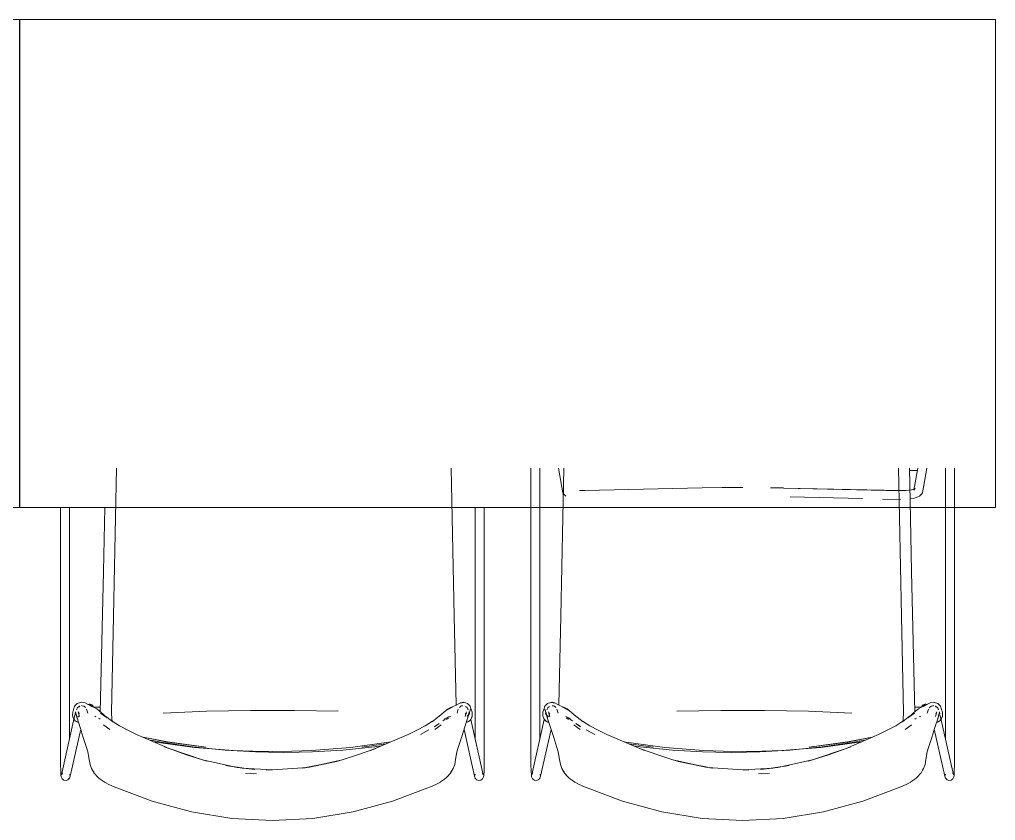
# Model space of a CAD drawing. Header units: millimetres. Extents: x 155927 to 326028, y -36033 to 97293.
# Drawn here: x 206002 to 207202, y 18546 to 19531 of the extents above; entities that cross this region are included whole.
import ezdxf

# ---------------------------------------------------------------- set-up
doc = ezdxf.new("R2010")
doc.units = ezdxf.units.MM
doc.header["$MEASUREMENT"] = 0
doc.layers.add('G-IMPT', color=8, linetype='CONTINUOUS', lineweight=9)
doc.layers.add('I-FURN', color=8, linetype='CONTINUOUS', lineweight=9)

msp = doc.modelspace()

# ---------------------------------------------------------------- linework, layer by layer
at = {"layer": 'G-IMPT'}
for p, q in [((206120.9, 18979.6), (206117.2, 18797.6)), ((206536.1, 18797.6), (206532.5, 18979.4)), ((206630.4, 18979.4), (206630.4, 18620.7)), ((206641.3, 18646.4), (206641.3, 18979.4)), ((206664.5, 18979.4), (206669.8, 18949.1)), ((206667.1, 18797.6), (206670.8, 18979.4)), ((207082.4, 18979.6), (207086, 18797.6)), ((207105.6, 18976.7), (207095.5, 18976.7)), ((207095.8, 18979.6), (207096.7, 18938.8)), ((207101.4, 18952.3), (207106.1, 18979.6)), ((207111.8, 18949.1), (207117.2, 18979.6)), ((207140.3, 18979.3), (207140.3, 18645.8)), ((207151.2, 18979.3), (207151.2, 18620.7)), ((206696.5, 18951.8), (206690.1, 18952)), ((206696.5, 18951.8), (206840.8, 18955.1)), ((206840.8, 18955.1), (206865.7, 18955.5)), ((206865.7, 18955.5), (206890.8, 18955.7)), ((206940.8, 18955.1), (206925, 18955.4)), ((207085.1, 18951.8), (206940.9, 18955)), ((207084.8, 18951.7), (206940.9, 18955)), ((207085.1, 18951.8), (207091.5, 18952)), ((207091.5, 18952), (207098.4, 18952.9)), ((207098.4, 18952.9), (207103, 18954.4)), ((207103, 18954.4), (207101.1, 18953)), ((207102.3, 18954.3), (207101.1, 18953)), ((207101.4, 18952.3), (207102.3, 18954.3)), ((206671.2, 18947), (206669.8, 18949.1)), ((206673.2, 18945), (206671.2, 18947)), ((207038.2, 18942), (206949.3, 18944)), ((207084.7, 18940.9), (207062.6, 18941.5)), ((207096.6, 18941.7), (207100.8, 18942.2)), ((207096.7, 18938.8), (207098.5, 18852.2)), ((207100.8, 18942.2), (207106.3, 18944)), ((207106.3, 18944), (207108.4, 18945)), ((207110.4, 18947), (207108.4, 18945)), ((207111.8, 18949.1), (207110.4, 18947)), ((206052.1, 18931.2), (206052.1, 18620.7)), ((206062.9, 18931.2), (206062.9, 18645.8)), ((206106.4, 18931.2), (206104.7, 18852.2)), ((206562, 18645.8), (206562, 18931.2)), ((206572.9, 18931.2), (206572.9, 18620.7)), ((206100.9, 18679.3), (206104.7, 18852.2)), ((207102.4, 18679.3), (207098.5, 18852.2)), ((206114.6, 18678.8), (206117.2, 18797.6)), ((206538.6, 18688.2), (206536.1, 18797.6)), ((206664.7, 18688.2), (206667.1, 18797.6)), ((207088.7, 18678.8), (207086, 18797.6)), ((206069.3, 18686.9), (206067.9, 18682.7)), ((206069.3, 18686.9), (206072.5, 18690)), ((206072.5, 18690), (206073.8, 18690.5)), ((206075.3, 18686.7), (206072.6, 18684.5)), ((206073.8, 18690.5), (206078, 18691.7)), ((206074.2, 18685.7), (206075.8, 18686.9)), ((206074.2, 18685.7), (206074.8, 18686.1)), ((206075.8, 18686.9), (206074.8, 18686.1)), ((206077.8, 18687.4), (206078.4, 18687.3)), ((206082.1, 18690.8), (206078, 18691.7)), ((206080.3, 18686.9), (206078.4, 18687.3)), ((206080.9, 18686.6), (206080.3, 18686.9)), ((206080.9, 18686.6), (206082.7, 18684.9)), ((206082.1, 18690.8), (206090.5, 18686.4)), ((206093.4, 18685.2), (206088.5, 18687.4)), ((206088.5, 18687.4), (206090.5, 18686.4)), ((206101.1, 18685.7), (206093, 18685.4)), ((206526.1, 18681.2), (206534.4, 18686)), ((206529.7, 18683.5), (206534.4, 18686)), ((206531.6, 18685.2), (206537.6, 18687.7)), ((206543.6, 18690.7), (206537.6, 18687.7)), ((206544, 18686.6), (206542.4, 18685.1)), ((206546.9, 18691.7), (206543.2, 18690.4)), ((206548.3, 18691.2), (206543.2, 18690.4)), ((206548.3, 18691.2), (206543.6, 18690.7)), ((206544, 18686.6), (206545, 18687.1)), ((206546.6, 18687.3), (206545, 18687.1)), ((206546.9, 18691.7), (206551.1, 18690.5)), ((206550.1, 18686.5), (206552.4, 18684.5)), ((206551.1, 18690.5), (206552.4, 18690)), ((206552.4, 18690), (206555.7, 18686.9)), ((206557.1, 18682.7), (206555.7, 18686.9)), ((206646.2, 18682.7), (206647.6, 18686.9)), ((206650.8, 18690), (206647.6, 18686.9)), ((206652.2, 18690.5), (206650.8, 18690)), ((206653.2, 18686.5), (206650.9, 18684.5)), ((206656.4, 18691.7), (206652.2, 18690.5)), ((206655, 18691.2), (206660, 18690.4)), ((206655, 18691.2), (206659.6, 18690.7)), ((206656.4, 18691.7), (206660, 18690.4)), ((206656.7, 18687.3), (206658.3, 18687.1)), ((206659.2, 18686.6), (206658.3, 18687.1)), ((206659.2, 18686.6), (206660.9, 18685.1)), ((206659.6, 18690.7), (206665.6, 18687.7)), ((206671.7, 18685.2), (206665.6, 18687.7)), ((206673.5, 18683.5), (206668.9, 18686)), ((206671.5, 18684.5), (206668.9, 18686)), ((207102.2, 18685.7), (207110.3, 18685.4)), ((207109.9, 18685.2), (207114.7, 18687.4)), ((207121.2, 18690.8), (207112.7, 18686.4)), ((207114.7, 18687.4), (207112.7, 18686.4)), ((207122.4, 18686.6), (207120.5, 18684.9)), ((207121.2, 18690.8), (207125.2, 18691.7)), ((207122.4, 18686.6), (207122.9, 18686.9)), ((207122.9, 18686.9), (207124.9, 18687.3)), ((207125.5, 18687.4), (207124.9, 18687.3)), ((207129.4, 18690.5), (207125.2, 18691.7)), ((207129, 18685.7), (207127.4, 18686.9)), ((207127.4, 18686.9), (207128.5, 18686.1)), ((207128, 18686.7), (207130.6, 18684.5)), ((207129, 18685.7), (207128.5, 18686.1)), ((207130.8, 18690), (207129.4, 18690.5)), ((207134, 18686.9), (207130.8, 18690)), ((207134, 18686.9), (207135.4, 18682.7)), ((206069.7, 18675.9), (206053.1, 18602.3)), ((206066.9, 18679.4), (206066.7, 18675.4)), ((206067, 18673.7), (206066.7, 18675.4)), ((206066.9, 18679.4), (206067.9, 18682.7)), ((206067, 18673.7), (206067, 18673.4)), ((206070.3, 18678.7), (206069.9, 18676.7)), ((206071.4, 18675.1), (206069.9, 18678.3)), ((206071.2, 18676.2), (206069.9, 18678.3)), ((206072.3, 18672.2), (206070.5, 18679.7)), ((206070.5, 18679.7), (206072.5, 18671.6)), ((206071.4, 18675.1), (206070.7, 18677.4)), ((206070.7, 18677.4), (206072.5, 18671.6)), ((206071.2, 18676.2), (206071.6, 18675.9)), ((206071.5, 18682.2), (206072.3, 18683.9)), ((206071.9, 18682.7), (206072.3, 18683.9)), ((206074.5, 18673.8), (206073.1, 18674.6)), ((206073.7, 18679.7), (206074.7, 18677.6)), ((206073.7, 18679.7), (206075.3, 18674.1)), ((206075, 18677.3), (206073.9, 18678.4)), ((206073.9, 18678.4), (206074.7, 18677.6)), ((206075, 18677.3), (206074.3, 18677.9)), ((206084.1, 18683), (206085.5, 18678.2)), ((206093.4, 18685.2), (206096.5, 18683.3)), ((206093.7, 18685), (206100, 18685.3)), ((206093.7, 18685), (206101.1, 18685.3)), ((206095.5, 18673.8), (206094.1, 18674.4)), ((206096.5, 18683.3), (206101.9, 18679)), ((206101.1, 18678.1), (206108.8, 18673)), ((206101.1, 18678.1), (206109.3, 18672.5)), ((206105.1, 18676), (206101.9, 18679)), ((206105.1, 18676), (206109.3, 18672.5)), ((206115, 18670.4), (206114.6, 18678.8)), ((206178.3, 18678.3), (206231.5, 18680.4)), ((206285.4, 18681.4), (206231.5, 18680.4)), ((206285.4, 18681.4), (206339.5, 18681.4)), ((206393.4, 18680.4), (206339.5, 18681.4)), ((206516.1, 18673), (206519.8, 18676)), ((206523, 18679), (206519.8, 18676)), ((206528.5, 18683.3), (206523, 18679)), ((206529.7, 18683.5), (206526.1, 18681.2)), ((206530, 18674), (206526.2, 18672.1)), ((206526.8, 18672.4), (206530, 18674)), ((206531.6, 18685.2), (206528.5, 18683.3)), ((206530.4, 18673.2), (206531.6, 18673.9)), ((206540.8, 18683.1), (206539.5, 18678.2)), ((206551, 18678.4), (206549.5, 18676.9)), ((206549.5, 18676.9), (206550.6, 18677.8)), ((206551.2, 18679.6), (206549.7, 18674.1)), ((206551.2, 18679.6), (206550, 18677.2)), ((206551, 18678.4), (206550, 18677.2)), ((206554.2, 18677.4), (206551.7, 18669.1)), ((206553.7, 18676.2), (206551.9, 18674.6)), ((206554.4, 18679.7), (206552.3, 18671.6)), ((206553.1, 18682.7), (206552.6, 18683.9)), ((206552.6, 18683.9), (206553.4, 18682.3)), ((206554.4, 18679.7), (206552.7, 18672.8)), ((206555.9, 18683), (206553.5, 18675.1)), ((206555, 18678.3), (206553.5, 18675.1)), ((206555, 18678.3), (206553.7, 18676.2)), ((206555.9, 18683), (206554.2, 18677.4)), ((206555, 18676.7), (206554.6, 18678.6)), ((206558, 18673.7), (206556.3, 18670.3)), ((206558, 18673.7), (206556.5, 18670.5)), ((206557.1, 18682.7), (206558, 18679.4)), ((206558, 18673.7), (206557.9, 18673.4)), ((206558, 18679.4), (206558.2, 18676.7)), ((206558, 18673.7), (206558.3, 18675.4)), ((206558.2, 18676.7), (206558.3, 18675.4)), ((206645.1, 18676.7), (206645, 18675.4)), ((206645.3, 18673.7), (206645, 18675.4)), ((206645.2, 18679.4), (206645.1, 18676.7)), ((206646.2, 18682.7), (206645.2, 18679.4)), ((206645.3, 18673.7), (206647, 18670.3)), ((206645.3, 18673.7), (206645.4, 18673.4)), ((206645.3, 18673.7), (206646.8, 18670.5)), ((206647.4, 18683), (206649, 18677.4)), ((206647.4, 18683), (206649.8, 18675.1)), ((206648.2, 18676.7), (206648.7, 18678.6)), ((206648.3, 18678.3), (206649.6, 18676.2)), ((206648.3, 18678.3), (206649.8, 18675.1)), ((206648.9, 18679.7), (206650.9, 18671.6)), ((206648.9, 18679.7), (206650.6, 18672.8)), ((206649, 18677.4), (206651.6, 18669.1)), ((206649.6, 18676.2), (206651.4, 18674.6)), ((206650.7, 18683.9), (206649.9, 18682.3)), ((206650.2, 18682.7), (206650.7, 18683.9)), ((206653.2, 18673.6), (206651.4, 18674.6)), ((206652.1, 18679.6), (206653.3, 18677.2)), ((206652.1, 18679.6), (206653.6, 18674.1)), ((206652.3, 18678.4), (206653.3, 18677.2)), ((206652.3, 18678.4), (206653.7, 18676.9)), ((206653.7, 18676.9), (206652.7, 18677.8)), ((206662.4, 18683.1), (206663.8, 18678.2)), ((206671.7, 18685.2), (206674.8, 18683.3)), ((206677.2, 18681.2), (206671.8, 18684.3)), ((206676.5, 18672.4), (206673.3, 18674)), ((206673.3, 18674), (206677, 18672.1)), ((206673.5, 18683.5), (206677.2, 18681.2)), ((206674.8, 18683.3), (206680.2, 18679)), ((206680.2, 18679), (206683.4, 18676)), ((206687.2, 18673), (206683.4, 18676)), ((206809.9, 18680.4), (206863.8, 18681.4)), ((206917.8, 18681.4), (206863.8, 18681.4)), ((206917.8, 18681.4), (206971.7, 18680.4)), ((207025, 18678.3), (206971.7, 18680.4)), ((207088.3, 18670.4), (207088.7, 18678.8)), ((207102.2, 18678.1), (207093.9, 18672.5)), ((207098.2, 18676), (207093.9, 18672.5)), ((207102.2, 18678.1), (207094.4, 18673)), ((207098.2, 18676), (207101.4, 18679)), ((207106.8, 18683.3), (207101.4, 18679)), ((207109.5, 18685), (207102.2, 18685.3)), ((207109.5, 18685), (207103.3, 18685.3)), ((207109.9, 18685.2), (207106.8, 18683.3)), ((207107.8, 18673.8), (207109.7, 18674.6)), ((207119.1, 18683), (207117.8, 18678.2)), ((207120.1, 18684.3), (207120.5, 18684.9)), ((207129.6, 18679.7), (207128, 18674.1)), ((207128.3, 18677.3), (207129.3, 18678.4)), ((207128.3, 18677.3), (207129, 18677.9)), ((207129.6, 18679.7), (207128.6, 18677.6)), ((207129.3, 18678.4), (207128.6, 18677.6)), ((207132.7, 18679.7), (207130.7, 18671.6)), ((207132.6, 18677.4), (207130.7, 18671.6)), ((207131.4, 18682.7), (207130.9, 18683.9)), ((207131.7, 18682.2), (207130.9, 18683.9)), ((207131, 18672.2), (207132.7, 18679.7)), ((207131.8, 18675.1), (207133.3, 18678.3)), ((207131.8, 18675.1), (207132.6, 18677.4)), ((207132, 18676.2), (207133.3, 18678.3)), ((207132.9, 18678.7), (207133.4, 18676.7)), ((207133.7, 18675.3), (207150.1, 18602.3)), ((207136.4, 18679.4), (207135.4, 18682.7)), ((207136.3, 18673.7), (207136.2, 18673.4)), ((207136.3, 18673.7), (207136.6, 18675.4)), ((207136.4, 18679.4), (207136.6, 18675.4)), ((206067, 18673.4), (206068.4, 18670.5)), ((206068.6, 18670.3), (206068.4, 18670.5)), ((206068.6, 18670.3), (206070.5, 18668.4)), ((206073, 18667.2), (206070.5, 18668.4)), ((206070.7, 18668.3), (206070.5, 18668.4)), ((206073.1, 18667.2), (206070.5, 18668.4)), ((206070.7, 18668.3), (206073.1, 18667.2)), ((206072.3, 18672.2), (206076.1, 18660.5)), ((206073, 18667.2), (206073.1, 18667.2)), ((206098.7, 18672.1), (206100.3, 18671)), ((206100.9, 18670.7), (206100.3, 18671)), ((206104.8, 18663.7), (206105.3, 18663.3)), ((206105.3, 18663.3), (206112.6, 18658)), ((206108.8, 18673), (206116.2, 18667.6)), ((206115.7, 18667.5), (206115, 18670.4)), ((206124.4, 18662.7), (206115.4, 18668.1)), ((206116.2, 18667.6), (206115.4, 18668.1)), ((206134.8, 18657.2), (206124.4, 18662.7)), ((206490.1, 18657.2), (206500.5, 18662.7)), ((206509.5, 18668.1), (206500.5, 18662.7)), ((206516.1, 18673), (206508.8, 18667.6)), ((206509.5, 18668.1), (206508.8, 18667.6)), ((206517.7, 18665.5), (206511.7, 18661.5)), ((206511.7, 18661.5), (206513.7, 18662.8)), ((206512.4, 18658), (206519.7, 18663.3)), ((206517.7, 18665.5), (206513.7, 18662.8)), ((206520.2, 18663.7), (206519.7, 18663.3)), ((206525, 18670.8), (206521.9, 18668.7)), ((206522.5, 18669.1), (206521.9, 18668.7)), ((206522.5, 18669.1), (206525, 18670.8)), ((206526.8, 18672.4), (206524.1, 18670.7)), ((206524.6, 18671), (206524.1, 18670.7)), ((206526.8, 18672.4), (206524.6, 18671)), ((206526.8, 18672.4), (206526.2, 18672.1)), ((206529.2, 18672.3), (206526.7, 18670.2)), ((206544.9, 18648), (206551.7, 18669.1)), ((206552, 18667.2), (206551.9, 18667.2)), ((206552, 18667.2), (206554.2, 18668.3)), ((206552.3, 18671.6), (206552.7, 18672.8)), ((206554.2, 18668.3), (206554.4, 18668.4)), ((206556.5, 18670.5), (206554.4, 18668.4)), ((206554.7, 18668.7), (206556.5, 18670.5)), ((206554.7, 18668.7), (206556.3, 18670.3)), ((206556.3, 18670.3), (206557.9, 18673.4)), ((206556.3, 18670.3), (206556.5, 18670.5)), ((206571.8, 18602.3), (206556.4, 18670.5)), ((206631.5, 18602.3), (206646.8, 18670.5)), ((206647, 18670.3), (206645.4, 18673.4)), ((206648.6, 18668.7), (206646.8, 18670.5)), ((206647, 18670.3), (206646.8, 18670.5)), ((206646.8, 18670.5), (206648.9, 18668.4)), ((206648.6, 18668.7), (206647, 18670.3)), ((206649.1, 18668.3), (206648.9, 18668.4)), ((206651.3, 18667.2), (206649.1, 18668.3)), ((206650.9, 18671.6), (206650.6, 18672.8)), ((206651.3, 18667.2), (206651.4, 18667.2)), ((206658.4, 18648), (206651.6, 18669.1)), ((206674.1, 18672.3), (206676.5, 18670.2)), ((206676.5, 18672.4), (206677, 18672.1)), ((206676.5, 18672.4), (206678.6, 18671)), ((206676.5, 18672.4), (206679.2, 18670.7)), ((206680.8, 18669.1), (206678.3, 18670.8)), ((206678.3, 18670.8), (206681.4, 18668.7)), ((206678.6, 18671), (206679.2, 18670.7)), ((206680.8, 18669.1), (206681.4, 18668.7)), ((206683.1, 18663.7), (206683.6, 18663.3)), ((206690.9, 18658), (206683.6, 18663.3)), ((206685.6, 18665.5), (206691.5, 18661.5)), ((206685.6, 18665.5), (206689.6, 18662.8)), ((206687.2, 18673), (206694.5, 18667.6)), ((206691.5, 18661.5), (206689.6, 18662.8)), ((206693.8, 18668.1), (206694.5, 18667.6)), ((206693.8, 18668.1), (206702.7, 18662.7)), ((206713.2, 18657.2), (206702.7, 18662.7)), ((207068.4, 18657.2), (207078.9, 18662.7)), ((207078.9, 18662.7), (207087.8, 18668.1)), ((207094.4, 18673), (207087.1, 18667.6)), ((207087.1, 18667.6), (207087.8, 18668.1)), ((207087.6, 18667.5), (207088.3, 18670.4)), ((207098, 18663.3), (207090.7, 18658)), ((207098.5, 18663.7), (207098, 18663.3)), ((207102.4, 18670.7), (207103, 18671)), ((207104.6, 18672.1), (207103, 18671)), ((207131, 18672.2), (207127.1, 18660.5)), ((207130.2, 18667.2), (207132.7, 18668.4)), ((207132.5, 18668.3), (207130.2, 18667.2)), ((207130.3, 18667.2), (207130.2, 18667.2)), ((207130.3, 18667.2), (207132.7, 18668.4)), ((207132.5, 18668.3), (207132.7, 18668.4)), ((207134.6, 18670.3), (207132.7, 18668.4)), ((207134.6, 18670.3), (207134.8, 18670.5)), ((207136.2, 18673.4), (207134.8, 18670.5)), ((206064, 18600.7), (206076.9, 18658.3)), ((206076.1, 18660.5), (206080, 18648)), ((206134.8, 18657.2), (206145.4, 18652)), ((206154.8, 18647.8), (206145.4, 18652)), ((206154.8, 18647.8), (206145.4, 18651.9)), ((206185.4, 18634.7), (206145.4, 18651.9)), ((206479.5, 18652), (206433.1, 18632.1)), ((206479.5, 18652), (206490.1, 18657.2)), ((206504.9, 18657.5), (206494.5, 18652)), ((206494.5, 18652), (206503.9, 18657)), ((206504.9, 18657.5), (206503.9, 18657)), ((206548.1, 18658.1), (206560.9, 18600.7)), ((206655.2, 18658.1), (206642.3, 18600.7)), ((206698.4, 18657.5), (206708.8, 18652)), ((206698.4, 18657.5), (206699.3, 18657)), ((206708.8, 18652), (206699.3, 18657)), ((206723.8, 18652), (206713.2, 18657.2)), ((206723.8, 18652), (206770.2, 18632.1)), ((207017.9, 18634.7), (207057.9, 18651.9)), ((207048.5, 18647.8), (207057.8, 18652)), ((207048.5, 18647.8), (207057.9, 18651.9)), ((207068.4, 18657.2), (207057.8, 18652)), ((207127.1, 18660.5), (207123.3, 18648)), ((207139.3, 18600.7), (207126.4, 18658.3)), ((206080, 18648), (206083.9, 18636)), ((206183.8, 18642.6), (206153.5, 18648.4)), ((206153.5, 18648.4), (206183.6, 18642.7)), ((206175.6, 18642.5), (206160.5, 18645.4)), ((206169.2, 18642.4), (206166, 18643)), ((206216.5, 18636), (206169.2, 18642.4)), ((206175.6, 18642.5), (206214.7, 18636.6)), ((206230.9, 18636.2), (206183.6, 18642.7)), ((206183.8, 18642.6), (206230.9, 18636.2)), ((206408.4, 18636), (206455.7, 18642.4)), ((206452.1, 18640.3), (206422.5, 18636.2)), ((206452.1, 18640.3), (206422.5, 18636.2)), ((206446.3, 18637.8), (206438.6, 18636.6)), ((206455.7, 18642.4), (206458.3, 18642.9)), ((206541.1, 18636), (206544.9, 18648)), ((206662.2, 18636), (206658.4, 18648)), ((206747.6, 18642.4), (206744.9, 18642.9)), ((206794.9, 18636), (206747.6, 18642.4)), ((206751.1, 18640.3), (206780.8, 18636.2)), ((206751.2, 18640.3), (206780.8, 18636.2)), ((206757, 18637.8), (206764.6, 18636.6)), ((206972.4, 18636.2), (207019.6, 18642.7)), ((207019.5, 18642.6), (206972.4, 18636.2)), ((206986.7, 18636), (207034, 18642.4)), ((207027.7, 18642.5), (206988.5, 18636.6)), ((207019.5, 18642.6), (207049.8, 18648.4)), ((207049.8, 18648.4), (207019.6, 18642.7)), ((207027.7, 18642.5), (207042.8, 18645.4)), ((207034, 18642.4), (207037.2, 18643)), ((207123.3, 18648), (207119.4, 18636)), ((206085.6, 18630.4), (206083.9, 18636)), ((206087.2, 18621.2), (206085.6, 18630.4)), ((206179.6, 18636.9), (206185.4, 18634.7)), ((206179.6, 18636.9), (206185.4, 18634.7)), ((206185.4, 18634.7), (206226.6, 18620.6)), ((206185.4, 18634.7), (206206.9, 18626.7)), ((206185.4, 18634.7), (206206.9, 18626.7)), ((206226.6, 18620.6), (206206.9, 18626.7)), ((206206.9, 18626.7), (206226.6, 18620.7)), ((206214.7, 18636.6), (206254.5, 18632.5)), ((206264.3, 18632.2), (206216.5, 18636)), ((206254.5, 18632.5), (206291.6, 18630.4)), ((206264.3, 18632.2), (206288.4, 18631.2)), ((206288.4, 18631.2), (206312.5, 18630.9)), ((206291.6, 18630.4), (206307.8, 18630.1)), ((206307.8, 18630.1), (206326.7, 18629.7)), ((206312.5, 18630.9), (206336.5, 18631.3)), ((206345.5, 18630.1), (206326.7, 18629.7)), ((206360.6, 18632.2), (206336.5, 18631.3)), ((206345.5, 18630.1), (206361.8, 18630.4)), ((206408.4, 18636), (206360.6, 18632.2)), ((206398.9, 18632.5), (206361.8, 18630.4)), ((206414.5, 18626.1), (206398.3, 18620.9)), ((206398.9, 18632.5), (206438.6, 18636.6)), ((206414.5, 18626.1), (206439.5, 18634.7)), ((206439.5, 18634.7), (206433.1, 18632.1)), ((206539.4, 18630.4), (206537.8, 18621.2)), ((206539.4, 18630.4), (206541.1, 18636)), ((206663.9, 18630.4), (206662.2, 18636)), ((206663.9, 18630.4), (206665.5, 18621.2)), ((206788.8, 18626.1), (206763.7, 18634.7)), ((206763.7, 18634.7), (206770.2, 18632.1)), ((206804.4, 18632.5), (206764.6, 18636.6)), ((206788.8, 18626.1), (206805, 18620.9)), ((206794.9, 18636), (206842.7, 18632.2)), ((206804.4, 18632.5), (206841.4, 18630.4)), ((206857.7, 18630.1), (206841.4, 18630.4)), ((206842.7, 18632.2), (206866.7, 18631.3)), ((206857.7, 18630.1), (206876.6, 18629.7)), ((206890.8, 18630.9), (206866.7, 18631.3)), ((206895.4, 18630.1), (206876.6, 18629.7)), ((206914.9, 18631.2), (206890.8, 18630.9)), ((206911.7, 18630.4), (206895.4, 18630.1)), ((206948.8, 18632.5), (206911.7, 18630.4)), ((206938.9, 18632.2), (206914.9, 18631.2)), ((206938.9, 18632.2), (206986.7, 18636)), ((206988.5, 18636.6), (206948.8, 18632.5)), ((207017.9, 18634.7), (206976.7, 18620.6)), ((206976.7, 18620.6), (206996.4, 18626.7)), ((206996.4, 18626.7), (206976.7, 18620.7)), ((207017.9, 18634.7), (206996.4, 18626.7)), ((207017.9, 18634.7), (206996.4, 18626.7)), ((207023.6, 18636.9), (207017.9, 18634.7)), ((207023.6, 18636.9), (207017.9, 18634.7)), ((207116.1, 18621.2), (207117.7, 18630.4)), ((207117.7, 18630.4), (207119.4, 18636)), ((206052.1, 18614.5), (206052.1, 18620.7)), ((206052.1, 18614.5), (206052.3, 18607.3)), ((206087.2, 18621.2), (206088.3, 18615.1)), ((206090.1, 18610.2), (206088.3, 18615.1)), ((206231.8, 18619.2), (206226.6, 18620.7)), ((206269.1, 18611.3), (206226.6, 18620.6)), ((206226.6, 18620.6), (206231.8, 18619.2)), ((206255.3, 18613.8), (206262.4, 18612.5)), ((206255.3, 18613.8), (206269.4, 18611.7)), ((206355.8, 18611.7), (206391.3, 18618.7)), ((206398.4, 18620.6), (206355.9, 18611.3)), ((206391.3, 18618.7), (206355.9, 18611.3)), ((206391.3, 18618.7), (206398.3, 18620.9)), ((206398.4, 18620.6), (206391.3, 18618.7)), ((206536.7, 18615.1), (206534.9, 18610.2)), ((206537.8, 18621.2), (206536.7, 18615.1)), ((206572.7, 18607.3), (206572.8, 18614.5)), ((206572.9, 18620.7), (206572.8, 18614.5)), ((206630.4, 18620.7), (206630.4, 18614.5)), ((206630.6, 18607.3), (206630.4, 18614.5)), ((206665.5, 18621.2), (206666.6, 18615.1)), ((206666.6, 18615.1), (206668.4, 18610.2)), ((206804.9, 18620.6), (206812, 18618.7)), ((206804.9, 18620.6), (206847.4, 18611.3)), ((206812, 18618.7), (206805, 18620.9)), ((206847.5, 18611.7), (206812, 18618.7)), ((206812, 18618.7), (206847.4, 18611.3)), ((206948, 18613.8), (206933.9, 18611.7)), ((206934.2, 18611.3), (206976.7, 18620.6)), ((206948, 18613.8), (206940.8, 18612.5)), ((206971.5, 18619.2), (206976.7, 18620.7)), ((206976.7, 18620.6), (206971.5, 18619.2)), ((207113.2, 18610.2), (207115, 18615.1)), ((207116.1, 18621.2), (207115, 18615.1)), ((207151.2, 18614.5), (207151, 18607.3)), ((207151.2, 18614.5), (207151.2, 18620.7)), ((206052.3, 18607.3), (206052.5, 18602)), ((206052.5, 18602), (206052.9, 18599.6)), ((206053.1, 18602.3), (206054.2, 18604.5)), ((206054, 18604.2), (206054.2, 18604.5)), ((206063.3, 18603.1), (206063.7, 18600.5)), ((206063.4, 18602.8), (206063.7, 18600.5)), ((206090.1, 18610.2), (206091.3, 18607.9)), ((206092.8, 18605.4), (206091.3, 18607.9)), ((206093.1, 18604.9), (206092.8, 18605.4)), ((206093.1, 18604.9), (206094.6, 18603)), ((206094.6, 18603), (206096.8, 18600.5)), ((206269.1, 18611.3), (206290.7, 18608.9)), ((206269.1, 18611.3), (206280.4, 18610)), ((206269.4, 18611.7), (206280.4, 18610)), ((206312.5, 18608.3), (206275.5, 18610.6)), ((206275.5, 18610.6), (206280.4, 18610)), ((206289.6, 18603.6), (206279.4, 18604.1)), ((206279.4, 18604.1), (206293, 18603.4)), ((206290.7, 18608.9), (206280.4, 18610)), ((206312.5, 18608.3), (206305, 18608.4)), ((206312.5, 18608.3), (206305, 18608.4)), ((206349.4, 18610.8), (206312.5, 18608.3)), ((206349.4, 18610.6), (206355.8, 18611.7)), ((206349.4, 18610.8), (206354.8, 18611.2)), ((206349.4, 18610.6), (206352.9, 18611)), ((206530.4, 18603), (206528.6, 18601.1)), ((206531.9, 18604.9), (206530.4, 18603)), ((206531.9, 18604.9), (206534.9, 18610.2)), ((206534.3, 18609.2), (206531.9, 18604.9)), ((206531.9, 18604.9), (206532.1, 18605.4)), ((206532.1, 18605.4), (206533.7, 18607.9)), ((206533.7, 18607.9), (206534.9, 18610.2)), ((206534.3, 18609.2), (206534.9, 18610.2)), ((206561.7, 18603.1), (206561.2, 18600.5)), ((206561.5, 18602.8), (206561.2, 18600.5)), ((206571.8, 18602.3), (206570.8, 18604.4)), ((206570.8, 18604.4), (206571, 18604.2)), ((206572, 18599.6), (206572.4, 18602)), ((206572.4, 18602), (206572.7, 18607.3)), ((206630.9, 18602), (206630.6, 18607.3)), ((206631.2, 18599.6), (206630.9, 18602)), ((206631.5, 18602.3), (206632.5, 18604.4)), ((206632.5, 18604.4), (206632.3, 18604.2)), ((206641.6, 18603.1), (206642.1, 18600.5)), ((206641.7, 18602.8), (206642.1, 18600.5)), ((206669, 18609.2), (206668.4, 18610.2)), ((206671.4, 18604.9), (206668.4, 18610.2)), ((206669.6, 18607.9), (206668.4, 18610.2)), ((206669, 18609.2), (206671.4, 18604.9)), ((206671.1, 18605.4), (206669.6, 18607.9)), ((206671.4, 18604.9), (206671.1, 18605.4)), ((206671.4, 18604.9), (206672.9, 18603)), ((206672.9, 18603), (206674.6, 18601.1)), ((206853.8, 18610.6), (206847.5, 18611.7)), ((206853.9, 18610.8), (206849.7, 18611.1)), ((206853.8, 18610.6), (206850.4, 18611)), ((206853.9, 18610.8), (206890.8, 18608.3)), ((206890.8, 18608.3), (206927.8, 18610.6)), ((206890.8, 18608.3), (206898.3, 18608.4)), ((206890.8, 18608.3), (206898.3, 18608.4)), ((206923.9, 18604.1), (206910.3, 18603.4)), ((206934.2, 18611.3), (206912.6, 18608.9)), ((206912.6, 18608.9), (206922.8, 18610)), ((206914.4, 18603.6), (206923.9, 18604.1)), ((206933.9, 18611.7), (206922.8, 18610)), ((206934.2, 18611.3), (206922.8, 18610)), ((206927.8, 18610.6), (206922.8, 18610)), ((207108.7, 18603), (207106.5, 18600.5)), ((207110.2, 18604.9), (207108.7, 18603)), ((207110.2, 18604.9), (207110.5, 18605.4)), ((207110.5, 18605.4), (207112, 18607.9)), ((207113.2, 18610.2), (207112, 18607.9)), ((207140, 18603.1), (207139.5, 18600.5)), ((207139.9, 18602.8), (207139.5, 18600.5)), ((207150.1, 18602.3), (207149.1, 18604.5)), ((207149.3, 18604.2), (207149.1, 18604.5)), ((207150.7, 18602), (207150.4, 18599.6)), ((207151, 18607.3), (207150.7, 18602)), ((206052.9, 18599.6), (206054.1, 18597.3)), ((206054.1, 18597.3), (206056.2, 18595.8)), ((206058.9, 18595.4), (206056.2, 18595.8)), ((206058.9, 18595.4), (206061, 18596.1)), ((206061.4, 18596.5), (206061, 18596.1)), ((206061.4, 18596.5), (206063.2, 18598.2)), ((206063.2, 18598.2), (206062.9, 18597.9)), ((206064, 18600.7), (206063.2, 18598.2)), ((206096.8, 18600.5), (206098.6, 18598.7)), ((206100.7, 18597), (206098.6, 18598.7)), ((206105.6, 18593.6), (206100.7, 18597)), ((206105.6, 18593.6), (206105.9, 18593.4)), ((206111.5, 18590.2), (206105.9, 18593.4)), ((206117.9, 18587.4), (206111.5, 18590.2)), ((206506.9, 18587.3), (206513.4, 18590.2)), ((206519, 18593.4), (206513.4, 18590.2)), ((206519, 18593.4), (206519.3, 18593.6)), ((206524.2, 18597), (206519.3, 18593.6)), ((206524.2, 18597), (206526.3, 18598.7)), ((206528.1, 18600.5), (206526.3, 18598.7)), ((206528.1, 18600.5), (206528.6, 18601.1)), ((206560.9, 18600.7), (206561.7, 18598.2)), ((206561.7, 18598.2), (206562, 18597.9)), ((206563.9, 18596.1), (206562, 18597.9)), ((206563.9, 18596.1), (206566, 18595.4)), ((206568.7, 18595.8), (206566, 18595.4)), ((206570.8, 18597.3), (206568.7, 18595.8)), ((206572, 18599.6), (206570.8, 18597.3)), ((206631.2, 18599.6), (206632.4, 18597.3)), ((206632.4, 18597.3), (206634.6, 18595.8)), ((206634.6, 18595.8), (206637.2, 18595.4)), ((206639.4, 18596.1), (206637.2, 18595.4)), ((206639.4, 18596.1), (206641.2, 18597.9)), ((206641.5, 18598.2), (206641.2, 18597.9)), ((206642.3, 18600.7), (206641.5, 18598.2)), ((206675.1, 18600.5), (206674.6, 18601.1)), ((206675.1, 18600.5), (206677, 18598.7)), ((206679.1, 18597), (206677, 18598.7)), ((206679.1, 18597), (206683.9, 18593.6)), ((206684.2, 18593.4), (206683.9, 18593.6)), ((206684.2, 18593.4), (206689.8, 18590.2)), ((206696.3, 18587.3), (206689.8, 18590.2)), ((207085.4, 18587.4), (207091.8, 18590.2)), ((207091.8, 18590.2), (207097.4, 18593.4)), ((207097.7, 18593.6), (207097.4, 18593.4)), ((207097.7, 18593.6), (207102.5, 18597)), ((207102.5, 18597), (207104.6, 18598.7)), ((207106.5, 18600.5), (207104.6, 18598.7)), ((207139.3, 18600.7), (207140.1, 18598.2)), ((207141.9, 18596.5), (207140.1, 18598.2)), ((207140.1, 18598.2), (207140.4, 18597.9)), ((207141.9, 18596.5), (207142.2, 18596.1)), ((207144.4, 18595.4), (207142.2, 18596.1)), ((207144.4, 18595.4), (207147, 18595.8)), ((207149.2, 18597.3), (207147, 18595.8)), ((207150.4, 18599.6), (207149.2, 18597.3)), ((206164.7, 18569.8), (206117.9, 18587.4)), ((206460.2, 18569.8), (206506.9, 18587.3)), ((206743.1, 18569.8), (206696.3, 18587.3)), ((207038.5, 18569.8), (207085.4, 18587.4)), ((206213.2, 18556.8), (206164.7, 18569.8)), ((206460.2, 18569.8), (206411.8, 18556.8)), ((206743.1, 18569.8), (206791.5, 18556.8)), ((206990.1, 18556.8), (207038.5, 18569.8)), ((206213.2, 18556.8), (206262.6, 18548.7)), ((206411.8, 18556.8), (206362.4, 18548.7)), ((206791.5, 18556.8), (206840.9, 18548.7)), ((206990.1, 18556.8), (206940.7, 18548.7)), ((206312.5, 18546.1), (206262.6, 18548.7)), ((206312.5, 18546.1), (206362.4, 18548.7)), ((206890.8, 18546.1), (206840.9, 18548.7)), ((206890.8, 18546.1), (206940.7, 18548.7))]:
    msp.add_line(p, q, dxfattribs=at)
at = {"layer": 'I-FURN'}
for p, q in [((206001.8, 19531.2), (204801.7, 19531.2)), ((207201.6, 19531.2), (206001.5, 19531.2)), ((206001.5, 19531.2), (206001.5, 18931.2)), ((206001.8, 18931.2), (206001.8, 19531.2)), ((207201.6, 18931.2), (207201.6, 19531.2)), ((204801.7, 18931.2), (206001.8, 18931.2)), ((206001.5, 18931.2), (207201.6, 18931.2)), ((206085.7, 18688.7), (206087.2, 18689.2)), ((206087.2, 18689.2), (206088.4, 18689.2)), ((206092.3, 18686.7), (206087.2, 18689.2)), ((206087.2, 18689.2), (206091.5, 18687.6)), ((206087.2, 18689.2), (206089.5, 18688.9)), ((206087.2, 18689.2), (206090.5, 18688.4)), ((206088.4, 18689.2), (206089.5, 18688.9)), ((206092.3, 18686.7), (206088.5, 18687.4)), ((206089.5, 18688.9), (206090.5, 18688.4)), ((206092.3, 18686.7), (206089.7, 18686.9)), ((206092.3, 18686.7), (206090.2, 18686.7)), ((206091.5, 18687.6), (206090.5, 18688.4)), ((206092.3, 18686.7), (206090.6, 18686.5)), ((206092.3, 18686.7), (206090.8, 18686.4)), ((206092.3, 18686.7), (206091.5, 18687.6)), ((206092.3, 18686.7), (206092.5, 18685.5)), ((207111, 18686.7), (207110.8, 18685.5)), ((207111, 18686.7), (207116.1, 18689.2)), ((207111, 18686.7), (207111.8, 18687.6)), ((207111, 18686.7), (207114.8, 18687.4)), ((207111, 18686.7), (207113.6, 18686.9)), ((207111, 18686.7), (207112.4, 18686.4)), ((207111, 18686.7), (207113, 18686.7)), ((207111, 18686.7), (207112.7, 18686.5)), ((207116.1, 18689.2), (207111.8, 18687.6)), ((207111.8, 18687.6), (207112.7, 18688.4)), ((207116.1, 18689.2), (207112.7, 18688.4)), ((207113.8, 18688.9), (207112.7, 18688.4)), ((207114.9, 18689.2), (207113.8, 18688.9)), ((207116.1, 18689.2), (207113.8, 18688.9)), ((207116.1, 18689.2), (207114.9, 18689.2)), ((207117.6, 18688.7), (207116.1, 18689.2))]:
    msp.add_line(p, q, dxfattribs=at)

doc.saveas('drawing.dxf')
